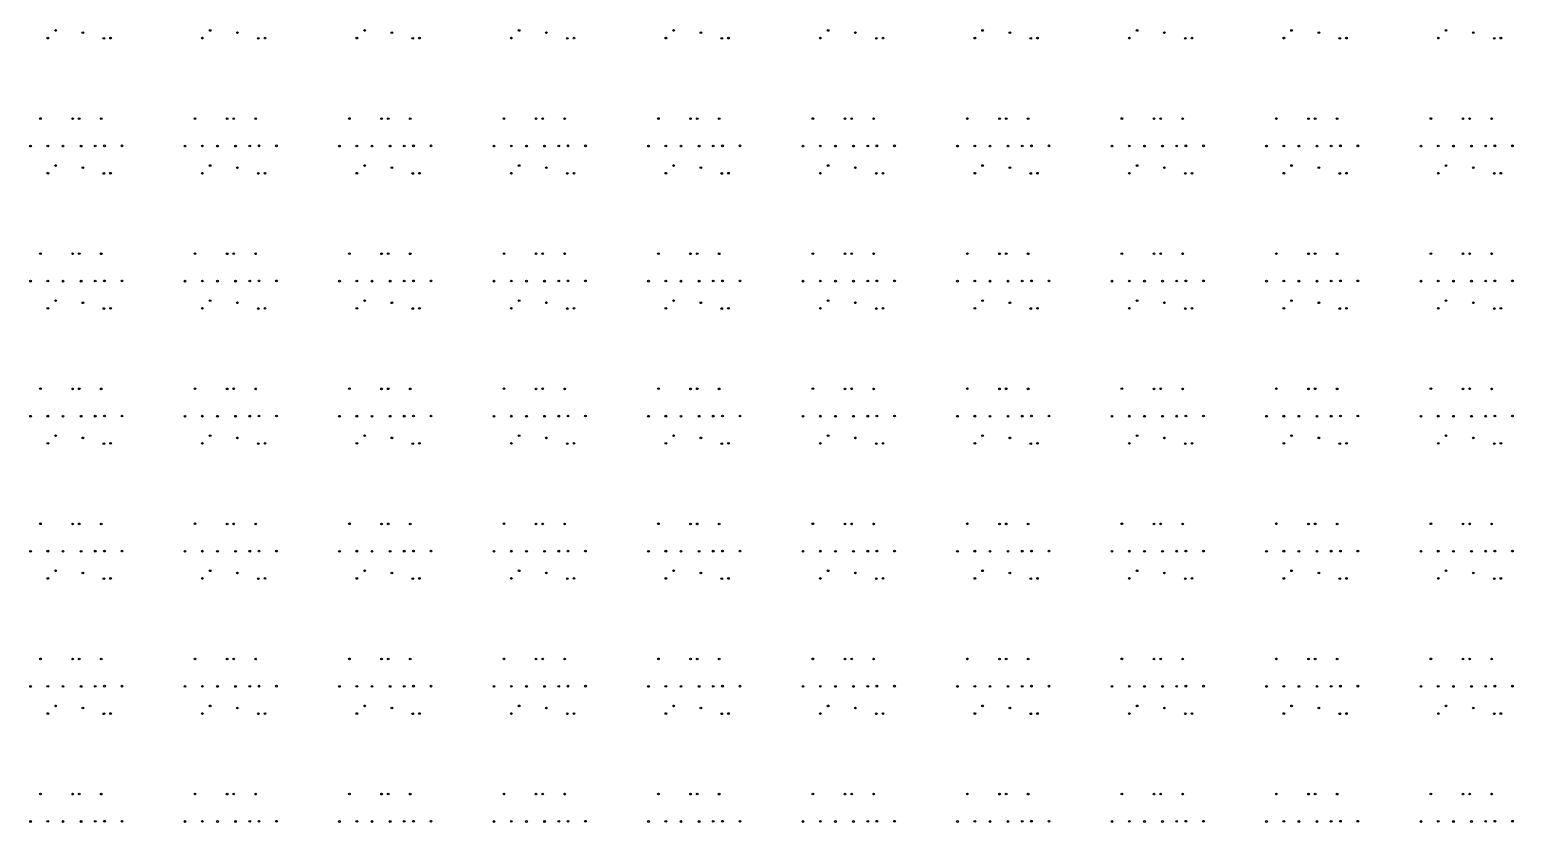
# Model space of a CAD drawing. Extents: x 50 to 173, y 50 to 173.
# Drawn here: x 112.4 to 168.6, y 80.4 to 110.5 of the extents above; entities that cross this region are included whole.
import ezdxf

# ---------------------------------------------------------------- set-up
doc = ezdxf.new("R2010")
doc.units = 0

msp = doc.modelspace()

# ---------------------------------------------------------------- linework, layer by layer
at = {"layer": 'PET'}
for centre in [(113.344, 110.457), (114.377, 110.375), (119.198, 110.457), (120.231, 110.375), (125.051, 110.457), (126.085, 110.375), (130.905, 110.457), (131.938, 110.375), (136.759, 110.457), (137.792, 110.375), (142.612, 110.457), (143.646, 110.375), (148.466, 110.457), (149.499, 110.375), (154.32, 110.457), (155.353, 110.375), (160.173, 110.457), (161.207, 110.375), (166.027, 110.457), (167.06, 110.375), (113.051, 110.168), (115.171, 110.158), (115.424, 110.167), (118.905, 110.168), (121.024, 110.158), (121.277, 110.167), (124.759, 110.168), (126.878, 110.158), (127.131, 110.167), (130.612, 110.168), (132.732, 110.158), (132.985, 110.167), (136.466, 110.168), (138.585, 110.158), (138.838, 110.167), (142.32, 110.168), (144.439, 110.158), (144.692, 110.167), (148.173, 110.168), (150.293, 110.158), (150.546, 110.167), (154.027, 110.168), (156.146, 110.158), (156.399, 110.167), (159.881, 110.168), (162, 110.158), (162.253, 110.167), (165.734, 110.168), (167.854, 110.158), (168.106, 110.167), (112.769, 107.118), (113.987, 107.111), (114.238, 107.115), (115.07, 107.111), (118.623, 107.118), (119.84, 107.111), (120.092, 107.115), (120.924, 107.111), (124.476, 107.118), (125.694, 107.111), (125.946, 107.115), (126.778, 107.111), (130.33, 107.118), (131.548, 107.111), (131.799, 107.115), (132.631, 107.111), (136.184, 107.118), (137.401, 107.111), (137.653, 107.115), (138.485, 107.111), (142.037, 107.118), (143.255, 107.111), (143.507, 107.115), (144.339, 107.111), (147.891, 107.118), (149.109, 107.111), (149.36, 107.115), (150.192, 107.111), (153.745, 107.118), (154.962, 107.111), (155.214, 107.115), (156.046, 107.111), (159.598, 107.118), (160.816, 107.111), (161.068, 107.115), (161.899, 107.111), (165.452, 107.118), (166.669, 107.111), (166.921, 107.115), (167.753, 107.111), (112.394, 106.074), (113.049, 106.078), (113.624, 106.074), (114.309, 106.074), (114.846, 106.078), (115.195, 106.082), (115.86, 106.082), (118.247, 106.074), (118.903, 106.078), (119.478, 106.074), (120.162, 106.074), (120.699, 106.078), (121.049, 106.082), (121.714, 106.082), (124.101, 106.074), (124.757, 106.078), (125.331, 106.074), (126.016, 106.074), (126.553, 106.078), (126.902, 106.082), (127.567, 106.082), (129.955, 106.074), (130.61, 106.078), (131.185, 106.074), (131.87, 106.074), (132.407, 106.078), (132.756, 106.082), (133.421, 106.082), (135.808, 106.074), (136.464, 106.078), (137.039, 106.074), (137.723, 106.074), (138.26, 106.078), (138.61, 106.082), (139.275, 106.082), (141.662, 106.074), (142.318, 106.078), (142.892, 106.074), (143.577, 106.074), (144.114, 106.078), (144.463, 106.082), (145.128, 106.082), (147.516, 106.074), (148.171, 106.078), (148.746, 106.074), (149.431, 106.074), (149.968, 106.078), (150.317, 106.082), (150.982, 106.082), (153.369, 106.074), (154.025, 106.078), (154.6, 106.074), (155.284, 106.074), (155.821, 106.078), (156.171, 106.082), (156.836, 106.082), (159.223, 106.074), (159.879, 106.078), (160.453, 106.074), (161.138, 106.074), (161.675, 106.078), (162.024, 106.082), (162.689, 106.082), (165.077, 106.074), (165.732, 106.078), (166.307, 106.074), (166.992, 106.074), (167.529, 106.078), (167.878, 106.082), (168.543, 106.082), (113.344, 105.335), (114.377, 105.253), (119.198, 105.335), (120.231, 105.253), (125.051, 105.335), (126.085, 105.253), (130.905, 105.335), (131.938, 105.253), (136.759, 105.335), (137.792, 105.253), (142.612, 105.335), (143.646, 105.253), (148.466, 105.335), (149.499, 105.253), (154.32, 105.335), (155.353, 105.253), (160.173, 105.335), (161.207, 105.253), (166.027, 105.335), (167.06, 105.253), (113.051, 105.046), (115.171, 105.036), (115.424, 105.045), (118.905, 105.046), (121.024, 105.036), (121.277, 105.045), (124.759, 105.046), (126.878, 105.036), (127.131, 105.045), (130.612, 105.046), (132.732, 105.036), (132.985, 105.045), (136.466, 105.046), (138.585, 105.036), (138.838, 105.045), (142.32, 105.046), (144.439, 105.036), (144.692, 105.045), (148.173, 105.046), (150.293, 105.036), (150.546, 105.045), (154.027, 105.046), (156.146, 105.036), (156.399, 105.045), (159.881, 105.046), (162, 105.036), (162.253, 105.045), (165.734, 105.046), (167.854, 105.036), (168.106, 105.045), (112.769, 101.996), (113.987, 101.989), (114.238, 101.993), (115.07, 101.989), (118.623, 101.996), (119.84, 101.989), (120.092, 101.993), (120.924, 101.989), (124.476, 101.996), (125.694, 101.989), (125.946, 101.993), (126.778, 101.989), (130.33, 101.996), (131.548, 101.989), (131.799, 101.993), (132.631, 101.989), (136.184, 101.996), (137.401, 101.989), (137.653, 101.993), (138.485, 101.989), (142.037, 101.996), (143.255, 101.989), (143.507, 101.993), (144.339, 101.989), (147.891, 101.996), (149.109, 101.989), (149.36, 101.993), (150.192, 101.989), (153.745, 101.996), (154.962, 101.989), (155.214, 101.993), (156.046, 101.989), (159.598, 101.996), (160.816, 101.989), (161.068, 101.993), (161.899, 101.989), (165.452, 101.996), (166.669, 101.989), (166.921, 101.993), (167.753, 101.989), (112.394, 100.952), (113.049, 100.956), (113.624, 100.952), (114.309, 100.952), (114.846, 100.956), (115.195, 100.96), (115.86, 100.96), (118.247, 100.952), (118.903, 100.956), (119.478, 100.952), (120.162, 100.952), (120.699, 100.956), (121.049, 100.96), (121.714, 100.96), (124.101, 100.952), (124.757, 100.956), (125.331, 100.952), (126.016, 100.952), (126.553, 100.956), (126.902, 100.96), (127.567, 100.96), (129.955, 100.952), (130.61, 100.956), (131.185, 100.952), (131.87, 100.952), (132.407, 100.956), (132.756, 100.96), (133.421, 100.96), (135.808, 100.952), (136.464, 100.956), (137.039, 100.952), (137.723, 100.952), (138.26, 100.956), (138.61, 100.96), (139.275, 100.96), (141.662, 100.952), (142.318, 100.956), (142.892, 100.952), (143.577, 100.952), (144.114, 100.956), (144.463, 100.96), (145.128, 100.96), (147.516, 100.952), (148.171, 100.956), (148.746, 100.952), (149.431, 100.952), (149.968, 100.956), (150.317, 100.96), (150.982, 100.96), (153.369, 100.952), (154.025, 100.956), (154.6, 100.952), (155.284, 100.952), (155.821, 100.956), (156.171, 100.96), (156.836, 100.96), (159.223, 100.952), (159.879, 100.956), (160.453, 100.952), (161.138, 100.952), (161.675, 100.956), (162.024, 100.96), (162.689, 100.96), (165.077, 100.952), (165.732, 100.956), (166.307, 100.952), (166.992, 100.952), (167.529, 100.956), (167.878, 100.96), (168.543, 100.96), (113.344, 100.213), (114.377, 100.131), (119.198, 100.213), (120.231, 100.131), (125.051, 100.213), (126.085, 100.131), (130.905, 100.213), (131.938, 100.131), (136.759, 100.213), (137.792, 100.131), (142.612, 100.213), (143.646, 100.131), (148.466, 100.213), (149.499, 100.131), (154.32, 100.213), (155.353, 100.131), (160.173, 100.213), (161.207, 100.131), (166.027, 100.213), (167.06, 100.131), (113.051, 99.924), (115.171, 99.914), (115.424, 99.923), (118.905, 99.924), (121.024, 99.914), (121.277, 99.923), (124.759, 99.924), (126.878, 99.914), (127.131, 99.923), (130.612, 99.924), (132.732, 99.914), (132.985, 99.923), (136.466, 99.924), (138.585, 99.914), (138.838, 99.923), (142.32, 99.924), (144.439, 99.914), (144.692, 99.923), (148.173, 99.924), (150.293, 99.914), (150.546, 99.923), (154.027, 99.924), (156.146, 99.914), (156.399, 99.923), (159.881, 99.924), (162, 99.914), (162.253, 99.923), (165.734, 99.924), (167.854, 99.914), (168.106, 99.923), (112.769, 96.874), (113.987, 96.867), (114.238, 96.871), (115.07, 96.867), (118.623, 96.874), (119.84, 96.867), (120.092, 96.871), (120.924, 96.867), (124.476, 96.874), (125.694, 96.867), (125.946, 96.871), (126.778, 96.867), (130.33, 96.874), (131.548, 96.867), (131.799, 96.871), (132.631, 96.867), (136.184, 96.874), (137.401, 96.867), (137.653, 96.871), (138.485, 96.867), (142.037, 96.874), (143.255, 96.867), (143.507, 96.871), (144.339, 96.867), (147.891, 96.874), (149.109, 96.867), (149.36, 96.871), (150.192, 96.867), (153.745, 96.874), (154.962, 96.867), (155.214, 96.871), (156.046, 96.867), (159.598, 96.874), (160.816, 96.867), (161.068, 96.871), (161.899, 96.867), (165.452, 96.874), (166.669, 96.867), (166.921, 96.871), (167.753, 96.867), (112.394, 95.83), (113.049, 95.834), (113.624, 95.83), (114.309, 95.83), (114.846, 95.834), (115.195, 95.838), (115.86, 95.838), (118.247, 95.83), (118.903, 95.834), (119.478, 95.83), (120.162, 95.83), (120.699, 95.834), (121.049, 95.838), (121.714, 95.838), (124.101, 95.83), (124.757, 95.834), (125.331, 95.83), (126.016, 95.83), (126.553, 95.834), (126.902, 95.838), (127.567, 95.838), (129.955, 95.83), (130.61, 95.834), (131.185, 95.83), (131.87, 95.83), (132.407, 95.834), (132.756, 95.838), (133.421, 95.838), (135.808, 95.83), (136.464, 95.834), (137.039, 95.83), (137.723, 95.83), (138.26, 95.834), (138.61, 95.838), (139.275, 95.838), (141.662, 95.83), (142.318, 95.834), (142.892, 95.83), (143.577, 95.83), (144.114, 95.834), (144.463, 95.838), (145.128, 95.838), (147.516, 95.83), (148.171, 95.834), (148.746, 95.83), (149.431, 95.83), (149.968, 95.834), (150.317, 95.838), (150.982, 95.838), (153.369, 95.83), (154.025, 95.834), (154.6, 95.83), (155.284, 95.83), (155.821, 95.834), (156.171, 95.838), (156.836, 95.838), (159.223, 95.83), (159.879, 95.834), (160.453, 95.83), (161.138, 95.83), (161.675, 95.834), (162.024, 95.838), (162.689, 95.838), (165.077, 95.83), (165.732, 95.834), (166.307, 95.83), (166.992, 95.83), (167.529, 95.834), (167.878, 95.838), (168.543, 95.838), (113.344, 95.091), (114.377, 95.009), (119.198, 95.091), (120.231, 95.009), (125.051, 95.091), (126.085, 95.009), (130.905, 95.091), (131.938, 95.009), (136.759, 95.091), (137.792, 95.009), (142.612, 95.091), (143.646, 95.009), (148.466, 95.091), (149.499, 95.009), (154.32, 95.091), (155.353, 95.009), (160.173, 95.091), (161.207, 95.009), (166.027, 95.091), (167.06, 95.009), (113.051, 94.802), (115.171, 94.792), (115.424, 94.801), (118.905, 94.802), (121.024, 94.792), (121.277, 94.801), (124.759, 94.802), (126.878, 94.792), (127.131, 94.801), (130.612, 94.802), (132.732, 94.792), (132.985, 94.801), (136.466, 94.802), (138.585, 94.792), (138.838, 94.801), (142.32, 94.802), (144.439, 94.792), (144.692, 94.801), (148.173, 94.802), (150.293, 94.792), (150.546, 94.801), (154.027, 94.802), (156.146, 94.792), (156.399, 94.801), (159.881, 94.802), (162, 94.792), (162.253, 94.801), (165.734, 94.802), (167.854, 94.792), (168.106, 94.801), (112.769, 91.752), (113.987, 91.745), (114.238, 91.749), (115.07, 91.745), (118.623, 91.752), (119.84, 91.745), (120.092, 91.749), (120.924, 91.745), (124.476, 91.752), (125.694, 91.745), (125.946, 91.749), (126.778, 91.745), (130.33, 91.752), (131.548, 91.745), (131.799, 91.749), (132.631, 91.745), (136.184, 91.752), (137.401, 91.745), (137.653, 91.749), (138.485, 91.745), (142.037, 91.752), (143.255, 91.745), (143.507, 91.749), (144.339, 91.745), (147.891, 91.752), (149.109, 91.745), (149.36, 91.749), (150.192, 91.745), (153.745, 91.752), (154.962, 91.745), (155.214, 91.749), (156.046, 91.745), (159.598, 91.752), (160.816, 91.745), (161.068, 91.749), (161.899, 91.745), (165.452, 91.752), (166.669, 91.745), (166.921, 91.749), (167.753, 91.745), (112.394, 90.708), (113.049, 90.712), (113.624, 90.708), (114.309, 90.708), (114.846, 90.712), (115.195, 90.716), (115.86, 90.716), (118.247, 90.708), (118.903, 90.712), (119.478, 90.708), (120.162, 90.708), (120.699, 90.712), (121.049, 90.716), (121.714, 90.716), (124.101, 90.708), (124.757, 90.712), (125.331, 90.708), (126.016, 90.708), (126.553, 90.712), (126.902, 90.716), (127.567, 90.716), (129.955, 90.708), (130.61, 90.712), (131.185, 90.708), (131.87, 90.708), (132.407, 90.712), (132.756, 90.716), (133.421, 90.716), (135.808, 90.708), (136.464, 90.712), (137.039, 90.708), (137.723, 90.708), (138.26, 90.712), (138.61, 90.716), (139.275, 90.716), (141.662, 90.708), (142.318, 90.712), (142.892, 90.708), (143.577, 90.708), (144.114, 90.712), (144.463, 90.716), (145.128, 90.716), (147.516, 90.708), (148.171, 90.712), (148.746, 90.708), (149.431, 90.708), (149.968, 90.712), (150.317, 90.716), (150.982, 90.716), (153.369, 90.708), (154.025, 90.712), (154.6, 90.708), (155.284, 90.708), (155.821, 90.712), (156.171, 90.716), (156.836, 90.716), (159.223, 90.708), (159.879, 90.712), (160.453, 90.708), (161.138, 90.708), (161.675, 90.712), (162.024, 90.716), (162.689, 90.716), (165.077, 90.708), (165.732, 90.712), (166.307, 90.708), (166.992, 90.708), (167.529, 90.712), (167.878, 90.716), (168.543, 90.716), (113.344, 89.969), (119.198, 89.969), (125.051, 89.969), (130.905, 89.969), (136.759, 89.969), (142.612, 89.969), (148.466, 89.969), (154.32, 89.969), (160.173, 89.969), (166.027, 89.969), (113.051, 89.68), (114.377, 89.887), (115.171, 89.67), (115.424, 89.679), (118.905, 89.68), (120.231, 89.887), (121.024, 89.67), (121.277, 89.679), (124.759, 89.68), (126.085, 89.887), (126.878, 89.67), (127.131, 89.679), (130.612, 89.68), (131.938, 89.887), (132.732, 89.67), (132.985, 89.679), (136.466, 89.68), (137.792, 89.887), (138.585, 89.67), (138.838, 89.679), (142.32, 89.68), (143.646, 89.887), (144.439, 89.67), (144.692, 89.679), (148.173, 89.68), (149.499, 89.887), (150.293, 89.67), (150.546, 89.679), (154.027, 89.68), (155.353, 89.887), (156.146, 89.67), (156.399, 89.679), (159.881, 89.68), (161.207, 89.887), (162, 89.67), (162.253, 89.679), (165.734, 89.68), (167.06, 89.887), (167.854, 89.67), (168.106, 89.679), (112.769, 86.63), (113.987, 86.623), (114.238, 86.627), (115.07, 86.623), (118.623, 86.63), (119.84, 86.623), (120.092, 86.627), (120.924, 86.623), (124.476, 86.63), (125.694, 86.623), (125.946, 86.627), (126.778, 86.623), (130.33, 86.63), (131.548, 86.623), (131.799, 86.627), (132.631, 86.623), (136.184, 86.63), (137.401, 86.623), (137.653, 86.627), (138.485, 86.623), (142.037, 86.63), (143.255, 86.623), (143.507, 86.627), (144.339, 86.623), (147.891, 86.63), (149.109, 86.623), (149.36, 86.627), (150.192, 86.623), (153.745, 86.63), (154.962, 86.623), (155.214, 86.627), (156.046, 86.623), (159.598, 86.63), (160.816, 86.623), (161.068, 86.627), (161.899, 86.623), (165.452, 86.63), (166.669, 86.623), (166.921, 86.627), (167.753, 86.623), (112.394, 85.586), (113.049, 85.59), (113.624, 85.586), (114.309, 85.586), (114.846, 85.59), (115.195, 85.594), (115.86, 85.594), (118.247, 85.586), (118.903, 85.59), (119.478, 85.586), (120.162, 85.586), (120.699, 85.59), (121.049, 85.594), (121.714, 85.594), (124.101, 85.586), (124.757, 85.59), (125.331, 85.586), (126.016, 85.586), (126.553, 85.59), (126.902, 85.594), (127.567, 85.594), (129.955, 85.586), (130.61, 85.59), (131.185, 85.586), (131.87, 85.586), (132.407, 85.59), (132.756, 85.594), (133.421, 85.594), (135.808, 85.586), (136.464, 85.59), (137.039, 85.586), (137.723, 85.586), (138.26, 85.59), (138.61, 85.594), (139.275, 85.594), (141.662, 85.586), (142.318, 85.59), (142.892, 85.586), (143.577, 85.586), (144.114, 85.59), (144.463, 85.594), (145.128, 85.594), (147.516, 85.586), (148.171, 85.59), (148.746, 85.586), (149.431, 85.586), (149.968, 85.59), (150.317, 85.594), (150.982, 85.594), (153.369, 85.586), (154.025, 85.59), (154.6, 85.586), (155.284, 85.586), (155.821, 85.59), (156.171, 85.594), (156.836, 85.594), (159.223, 85.586), (159.879, 85.59), (160.453, 85.586), (161.138, 85.586), (161.675, 85.59), (162.024, 85.594), (162.689, 85.594), (165.077, 85.586), (165.732, 85.59), (166.307, 85.586), (166.992, 85.586), (167.529, 85.59), (167.878, 85.594), (168.543, 85.594), (113.051, 84.558), (113.344, 84.847), (114.377, 84.765), (115.171, 84.548), (115.424, 84.557), (118.905, 84.558), (119.198, 84.847), (120.231, 84.765), (121.024, 84.548), (121.277, 84.557), (124.759, 84.558), (125.051, 84.847), (126.085, 84.765), (126.878, 84.548), (127.131, 84.557), (130.612, 84.558), (130.905, 84.847), (131.938, 84.765), (132.732, 84.548), (132.985, 84.557), (136.466, 84.558), (136.759, 84.847), (137.792, 84.765), (138.585, 84.548), (138.838, 84.557), (142.32, 84.558), (142.612, 84.847), (143.646, 84.765), (144.439, 84.548), (144.692, 84.557), (148.173, 84.558), (148.466, 84.847), (149.499, 84.765), (150.293, 84.548), (150.546, 84.557), (154.027, 84.558), (154.32, 84.847), (155.353, 84.765), (156.146, 84.548), (156.399, 84.557), (159.881, 84.558), (160.173, 84.847), (161.207, 84.765), (162, 84.548), (162.253, 84.557), (165.734, 84.558), (166.027, 84.847), (167.06, 84.765), (167.854, 84.548), (168.106, 84.557), (112.769, 81.508), (118.623, 81.508), (124.476, 81.508), (130.33, 81.508), (136.184, 81.508), (142.037, 81.508), (147.891, 81.508), (153.745, 81.508), (159.598, 81.508), (165.452, 81.508), (113.987, 81.501), (114.238, 81.505), (115.07, 81.501), (119.84, 81.501), (120.092, 81.505), (120.924, 81.501), (125.694, 81.501), (125.946, 81.505), (126.778, 81.501), (131.548, 81.501), (131.799, 81.505), (132.631, 81.501), (137.401, 81.501), (137.653, 81.505), (138.485, 81.501), (143.255, 81.501), (143.507, 81.505), (144.339, 81.501), (149.109, 81.501), (149.36, 81.505), (150.192, 81.501), (154.962, 81.501), (155.214, 81.505), (156.046, 81.501), (160.816, 81.501), (161.068, 81.505), (161.899, 81.501), (166.669, 81.501), (166.921, 81.505), (167.753, 81.501), (112.394, 80.464), (113.049, 80.468), (113.624, 80.464), (114.309, 80.464), (114.846, 80.468), (115.195, 80.472), (115.86, 80.472), (118.247, 80.464), (118.903, 80.468), (119.478, 80.464), (120.162, 80.464), (120.699, 80.468), (121.049, 80.472), (121.714, 80.472), (124.101, 80.464), (124.757, 80.468), (125.331, 80.464), (126.016, 80.464), (126.553, 80.468), (126.902, 80.472), (127.567, 80.472), (129.955, 80.464), (130.61, 80.468), (131.185, 80.464), (131.87, 80.464), (132.407, 80.468), (132.756, 80.472), (133.421, 80.472), (135.808, 80.464), (136.464, 80.468), (137.039, 80.464), (137.723, 80.464), (138.26, 80.468), (138.61, 80.472), (139.275, 80.472), (141.662, 80.464), (142.318, 80.468), (142.892, 80.464), (143.577, 80.464), (144.114, 80.468), (144.463, 80.472), (145.128, 80.472), (147.516, 80.464), (148.171, 80.468), (148.746, 80.464), (149.431, 80.464), (149.968, 80.468), (150.317, 80.472), (150.982, 80.472), (153.369, 80.464), (154.025, 80.468), (154.6, 80.464), (155.284, 80.464), (155.821, 80.468), (156.171, 80.472), (156.836, 80.472), (159.223, 80.464), (159.879, 80.468), (160.453, 80.464), (161.138, 80.464), (161.675, 80.468), (162.024, 80.472), (162.689, 80.472), (165.077, 80.464), (165.732, 80.468), (166.307, 80.464), (166.992, 80.464), (167.529, 80.468), (167.878, 80.472), (168.543, 80.472)]:
    msp.add_circle(centre, 0.005, dxfattribs=at)
at = {"layer": 'V6'}
for centre, radius in [((113.051, 110.168), 0.0317), ((113.344, 110.457), 0.0317), ((114.377, 110.375), 0.0317), ((115.171, 110.158), 0.0317), ((115.424, 110.167), 0.0317), ((118.905, 110.168), 0.0317), ((119.198, 110.457), 0.0317), ((120.231, 110.375), 0.0317), ((121.024, 110.158), 0.0317), ((121.277, 110.167), 0.0317), ((124.759, 110.168), 0.0317), ((125.051, 110.457), 0.0317), ((126.085, 110.375), 0.0317), ((126.878, 110.158), 0.0317), ((127.131, 110.167), 0.0317), ((130.612, 110.168), 0.0317), ((130.905, 110.457), 0.0317), ((131.938, 110.375), 0.0317), ((132.732, 110.158), 0.0317), ((132.985, 110.167), 0.0317), ((136.466, 110.168), 0.0317), ((136.759, 110.457), 0.0317), ((137.792, 110.375), 0.0317), ((138.585, 110.158), 0.0317), ((138.838, 110.167), 0.0317), ((142.32, 110.168), 0.0317), ((142.612, 110.457), 0.0317), ((143.646, 110.375), 0.0317), ((144.439, 110.158), 0.0317), ((144.692, 110.167), 0.0317), ((148.173, 110.168), 0.0317), ((148.466, 110.457), 0.0317), ((149.499, 110.375), 0.0317), ((150.293, 110.158), 0.0317), ((150.546, 110.167), 0.0317), ((154.027, 110.168), 0.0317), ((154.32, 110.457), 0.0317), ((155.353, 110.375), 0.0317), ((156.146, 110.158), 0.0317), ((156.399, 110.167), 0.0317), ((159.881, 110.168), 0.0317), ((160.173, 110.457), 0.0317), ((161.207, 110.375), 0.0317), ((162, 110.158), 0.0317), ((162.253, 110.167), 0.0317), ((165.734, 110.168), 0.0317), ((166.027, 110.457), 0.0317), ((167.06, 110.375), 0.0317), ((167.854, 110.158), 0.0317), ((168.106, 110.167), 0.0317), ((112.769, 107.118), 0.0317), ((113.987, 107.111), 0.0317), ((114.238, 107.115), 0.0317), ((115.07, 107.111), 0.0317), ((118.623, 107.118), 0.0317), ((119.84, 107.111), 0.0317), ((120.092, 107.115), 0.0317), ((120.924, 107.111), 0.0317), ((124.476, 107.118), 0.0317), ((125.694, 107.111), 0.0317), ((125.946, 107.115), 0.0317), ((126.778, 107.111), 0.0317), ((130.33, 107.118), 0.0317), ((131.548, 107.111), 0.0317), ((131.799, 107.115), 0.0317), ((132.631, 107.111), 0.0317), ((136.184, 107.118), 0.0317), ((137.401, 107.111), 0.0317), ((137.653, 107.115), 0.0317), ((138.485, 107.111), 0.0317), ((142.037, 107.118), 0.0317), ((143.255, 107.111), 0.0317), ((143.507, 107.115), 0.0317), ((144.339, 107.111), 0.0317), ((147.891, 107.118), 0.0317), ((149.109, 107.111), 0.0317), ((149.36, 107.115), 0.0317), ((150.192, 107.111), 0.0317), ((153.745, 107.118), 0.0317), ((154.962, 107.111), 0.0317), ((155.214, 107.115), 0.0317), ((156.046, 107.111), 0.0317), ((159.598, 107.118), 0.0317), ((160.816, 107.111), 0.0317), ((161.068, 107.115), 0.0317), ((161.899, 107.111), 0.0317), ((165.452, 107.118), 0.0317), ((166.669, 107.111), 0.0317), ((166.921, 107.115), 0.0317), ((167.753, 107.111), 0.0317), ((112.394, 106.074), 0.0333), ((113.049, 106.078), 0.0333), ((113.624, 106.074), 0.0333), ((114.309, 106.074), 0.0333), ((114.846, 106.078), 0.0333), ((115.195, 106.082), 0.0333), ((115.86, 106.082), 0.0333), ((118.247, 106.074), 0.0333), ((118.903, 106.078), 0.0333), ((119.478, 106.074), 0.0333), ((120.162, 106.074), 0.0333), ((120.699, 106.078), 0.0333), ((121.049, 106.082), 0.0333), ((121.714, 106.082), 0.0333), ((124.101, 106.074), 0.0333), ((124.757, 106.078), 0.0333), ((125.331, 106.074), 0.0333), ((126.016, 106.074), 0.0333), ((126.553, 106.078), 0.0333), ((126.902, 106.082), 0.0333), ((127.567, 106.082), 0.0333), ((129.955, 106.074), 0.0333), ((130.61, 106.078), 0.0333), ((131.185, 106.074), 0.0333), ((131.87, 106.074), 0.0333), ((132.407, 106.078), 0.0333), ((132.756, 106.082), 0.0333), ((133.421, 106.082), 0.0333), ((135.808, 106.074), 0.0333), ((136.464, 106.078), 0.0333), ((137.039, 106.074), 0.0333), ((137.723, 106.074), 0.0333), ((138.26, 106.078), 0.0333), ((138.61, 106.082), 0.0333), ((139.275, 106.082), 0.0333), ((141.662, 106.074), 0.0333), ((142.318, 106.078), 0.0333), ((142.892, 106.074), 0.0333), ((143.577, 106.074), 0.0333), ((144.114, 106.078), 0.0333), ((144.463, 106.082), 0.0333), ((145.128, 106.082), 0.0333), ((147.516, 106.074), 0.0333), ((148.171, 106.078), 0.0333), ((148.746, 106.074), 0.0333), ((149.431, 106.074), 0.0333), ((149.968, 106.078), 0.0333), ((150.317, 106.082), 0.0333), ((150.982, 106.082), 0.0333), ((153.369, 106.074), 0.0333), ((154.025, 106.078), 0.0333), ((154.6, 106.074), 0.0333), ((155.284, 106.074), 0.0333), ((155.821, 106.078), 0.0333), ((156.171, 106.082), 0.0333), ((156.836, 106.082), 0.0333), ((159.223, 106.074), 0.0333), ((159.879, 106.078), 0.0333), ((160.453, 106.074), 0.0333), ((161.138, 106.074), 0.0333), ((161.675, 106.078), 0.0333), ((162.024, 106.082), 0.0333), ((162.689, 106.082), 0.0333), ((165.077, 106.074), 0.0333), ((165.732, 106.078), 0.0333), ((166.307, 106.074), 0.0333), ((166.992, 106.074), 0.0333), ((167.529, 106.078), 0.0333), ((167.878, 106.082), 0.0333), ((168.543, 106.082), 0.0333), ((113.344, 105.335), 0.0317), ((114.377, 105.253), 0.0317), ((119.198, 105.335), 0.0317), ((120.231, 105.253), 0.0317), ((125.051, 105.335), 0.0317), ((126.085, 105.253), 0.0317), ((130.905, 105.335), 0.0317), ((131.938, 105.253), 0.0317), ((136.759, 105.335), 0.0317), ((137.792, 105.253), 0.0317), ((142.612, 105.335), 0.0317), ((143.646, 105.253), 0.0317), ((148.466, 105.335), 0.0317), ((149.499, 105.253), 0.0317), ((154.32, 105.335), 0.0317), ((155.353, 105.253), 0.0317), ((160.173, 105.335), 0.0317), ((161.207, 105.253), 0.0317), ((166.027, 105.335), 0.0317), ((167.06, 105.253), 0.0317), ((113.051, 105.046), 0.0317), ((115.171, 105.036), 0.0317), ((115.424, 105.045), 0.0317), ((118.905, 105.046), 0.0317), ((121.024, 105.036), 0.0317), ((121.277, 105.045), 0.0317), ((124.759, 105.046), 0.0317), ((126.878, 105.036), 0.0317), ((127.131, 105.045), 0.0317), ((130.612, 105.046), 0.0317), ((132.732, 105.036), 0.0317), ((132.985, 105.045), 0.0317), ((136.466, 105.046), 0.0317), ((138.585, 105.036), 0.0317), ((138.838, 105.045), 0.0317), ((142.32, 105.046), 0.0317), ((144.439, 105.036), 0.0317), ((144.692, 105.045), 0.0317), ((148.173, 105.046), 0.0317), ((150.293, 105.036), 0.0317), ((150.546, 105.045), 0.0317), ((154.027, 105.046), 0.0317), ((156.146, 105.036), 0.0317), ((156.399, 105.045), 0.0317), ((159.881, 105.046), 0.0317), ((162, 105.036), 0.0317), ((162.253, 105.045), 0.0317), ((165.734, 105.046), 0.0317), ((167.854, 105.036), 0.0317), ((168.106, 105.045), 0.0317), ((112.769, 101.996), 0.0317), ((113.987, 101.989), 0.0317), ((114.238, 101.993), 0.0317), ((115.07, 101.989), 0.0317), ((118.623, 101.996), 0.0317), ((119.84, 101.989), 0.0317), ((120.092, 101.993), 0.0317), ((120.924, 101.989), 0.0317), ((124.476, 101.996), 0.0317), ((125.694, 101.989), 0.0317), ((125.946, 101.993), 0.0317), ((126.778, 101.989), 0.0317), ((130.33, 101.996), 0.0317), ((131.548, 101.989), 0.0317), ((131.799, 101.993), 0.0317), ((132.631, 101.989), 0.0317), ((136.184, 101.996), 0.0317), ((137.401, 101.989), 0.0317), ((137.653, 101.993), 0.0317), ((138.485, 101.989), 0.0317), ((142.037, 101.996), 0.0317), ((143.255, 101.989), 0.0317), ((143.507, 101.993), 0.0317), ((144.339, 101.989), 0.0317), ((147.891, 101.996), 0.0317), ((149.109, 101.989), 0.0317), ((149.36, 101.993), 0.0317), ((150.192, 101.989), 0.0317), ((153.745, 101.996), 0.0317), ((154.962, 101.989), 0.0317), ((155.214, 101.993), 0.0317), ((156.046, 101.989), 0.0317), ((159.598, 101.996), 0.0317), ((160.816, 101.989), 0.0317), ((161.068, 101.993), 0.0317), ((161.899, 101.989), 0.0317), ((165.452, 101.996), 0.0317), ((166.669, 101.989), 0.0317), ((166.921, 101.993), 0.0317), ((167.753, 101.989), 0.0317), ((112.394, 100.952), 0.0333), ((113.049, 100.956), 0.0333), ((113.624, 100.952), 0.0333), ((114.309, 100.952), 0.0333), ((114.846, 100.956), 0.0333), ((115.195, 100.96), 0.0333), ((115.86, 100.96), 0.0333), ((118.247, 100.952), 0.0333), ((118.903, 100.956), 0.0333), ((119.478, 100.952), 0.0333), ((120.162, 100.952), 0.0333), ((120.699, 100.956), 0.0333), ((121.049, 100.96), 0.0333), ((121.714, 100.96), 0.0333), ((124.101, 100.952), 0.0333), ((124.757, 100.956), 0.0333), ((125.331, 100.952), 0.0333), ((126.016, 100.952), 0.0333), ((126.553, 100.956), 0.0333), ((126.902, 100.96), 0.0333), ((127.567, 100.96), 0.0333), ((129.955, 100.952), 0.0333), ((130.61, 100.956), 0.0333), ((131.185, 100.952), 0.0333), ((131.87, 100.952), 0.0333), ((132.407, 100.956), 0.0333), ((132.756, 100.96), 0.0333), ((133.421, 100.96), 0.0333), ((135.808, 100.952), 0.0333), ((136.464, 100.956), 0.0333), ((137.039, 100.952), 0.0333), ((137.723, 100.952), 0.0333), ((138.26, 100.956), 0.0333), ((138.61, 100.96), 0.0333), ((139.275, 100.96), 0.0333), ((141.662, 100.952), 0.0333), ((142.318, 100.956), 0.0333), ((142.892, 100.952), 0.0333), ((143.577, 100.952), 0.0333), ((144.114, 100.956), 0.0333), ((144.463, 100.96), 0.0333), ((145.128, 100.96), 0.0333), ((147.516, 100.952), 0.0333), ((148.171, 100.956), 0.0333), ((148.746, 100.952), 0.0333), ((149.431, 100.952), 0.0333), ((149.968, 100.956), 0.0333), ((150.317, 100.96), 0.0333), ((150.982, 100.96), 0.0333), ((153.369, 100.952), 0.0333), ((154.025, 100.956), 0.0333), ((154.6, 100.952), 0.0333), ((155.284, 100.952), 0.0333), ((155.821, 100.956), 0.0333), ((156.171, 100.96), 0.0333), ((156.836, 100.96), 0.0333), ((159.223, 100.952), 0.0333), ((159.879, 100.956), 0.0333), ((160.453, 100.952), 0.0333), ((161.138, 100.952), 0.0333), ((161.675, 100.956), 0.0333), ((162.024, 100.96), 0.0333), ((162.689, 100.96), 0.0333), ((165.077, 100.952), 0.0333), ((165.732, 100.956), 0.0333), ((166.307, 100.952), 0.0333), ((166.992, 100.952), 0.0333), ((167.529, 100.956), 0.0333), ((167.878, 100.96), 0.0333), ((168.543, 100.96), 0.0333), ((113.344, 100.213), 0.0317), ((114.377, 100.131), 0.0317), ((119.198, 100.213), 0.0317), ((120.231, 100.131), 0.0317), ((125.051, 100.213), 0.0317), ((126.085, 100.131), 0.0317), ((130.905, 100.213), 0.0317), ((131.938, 100.131), 0.0317), ((136.759, 100.213), 0.0317), ((137.792, 100.131), 0.0317), ((142.612, 100.213), 0.0317), ((143.646, 100.131), 0.0317), ((148.466, 100.213), 0.0317), ((149.499, 100.131), 0.0317), ((154.32, 100.213), 0.0317), ((155.353, 100.131), 0.0317), ((160.173, 100.213), 0.0317), ((161.207, 100.131), 0.0317), ((166.027, 100.213), 0.0317), ((167.06, 100.131), 0.0317), ((113.051, 99.924), 0.0317), ((115.171, 99.914), 0.0317), ((115.424, 99.923), 0.0317), ((118.905, 99.924), 0.0317), ((121.024, 99.914), 0.0317), ((121.277, 99.923), 0.0317), ((124.759, 99.924), 0.0317), ((126.878, 99.914), 0.0317), ((127.131, 99.923), 0.0317), ((130.612, 99.924), 0.0317), ((132.732, 99.914), 0.0317), ((132.985, 99.923), 0.0317), ((136.466, 99.924), 0.0317), ((138.585, 99.914), 0.0317), ((138.838, 99.923), 0.0317), ((142.32, 99.924), 0.0317), ((144.439, 99.914), 0.0317), ((144.692, 99.923), 0.0317), ((148.173, 99.924), 0.0317), ((150.293, 99.914), 0.0317), ((150.546, 99.923), 0.0317), ((154.027, 99.924), 0.0317), ((156.146, 99.914), 0.0317), ((156.399, 99.923), 0.0317), ((159.881, 99.924), 0.0317), ((162, 99.914), 0.0317), ((162.253, 99.923), 0.0317), ((165.734, 99.924), 0.0317), ((167.854, 99.914), 0.0317), ((168.106, 99.923), 0.0317), ((112.769, 96.874), 0.0317), ((113.987, 96.867), 0.0317), ((114.238, 96.871), 0.0317), ((115.07, 96.867), 0.0317), ((118.623, 96.874), 0.0317), ((119.84, 96.867), 0.0317), ((120.092, 96.871), 0.0317), ((120.924, 96.867), 0.0317), ((124.476, 96.874), 0.0317), ((125.694, 96.867), 0.0317), ((125.946, 96.871), 0.0317), ((126.778, 96.867), 0.0317), ((130.33, 96.874), 0.0317), ((131.548, 96.867), 0.0317), ((131.799, 96.871), 0.0317), ((132.631, 96.867), 0.0317), ((136.184, 96.874), 0.0317), ((137.401, 96.867), 0.0317), ((137.653, 96.871), 0.0317), ((138.485, 96.867), 0.0317), ((142.037, 96.874), 0.0317), ((143.255, 96.867), 0.0317), ((143.507, 96.871), 0.0317), ((144.339, 96.867), 0.0317), ((147.891, 96.874), 0.0317), ((149.109, 96.867), 0.0317), ((149.36, 96.871), 0.0317), ((150.192, 96.867), 0.0317), ((153.745, 96.874), 0.0317), ((154.962, 96.867), 0.0317), ((155.214, 96.871), 0.0317), ((156.046, 96.867), 0.0317), ((159.598, 96.874), 0.0317), ((160.816, 96.867), 0.0317), ((161.068, 96.871), 0.0317), ((161.899, 96.867), 0.0317), ((165.452, 96.874), 0.0317), ((166.669, 96.867), 0.0317), ((166.921, 96.871), 0.0317), ((167.753, 96.867), 0.0317), ((112.394, 95.83), 0.0333), ((113.049, 95.834), 0.0333), ((113.624, 95.83), 0.0333), ((114.309, 95.83), 0.0333), ((114.846, 95.834), 0.0333), ((115.195, 95.838), 0.0333), ((115.86, 95.838), 0.0333), ((118.247, 95.83), 0.0333), ((118.903, 95.834), 0.0333), ((119.478, 95.83), 0.0333), ((120.162, 95.83), 0.0333), ((120.699, 95.834), 0.0333), ((121.049, 95.838), 0.0333), ((121.714, 95.838), 0.0333), ((124.101, 95.83), 0.0333), ((124.757, 95.834), 0.0333), ((125.331, 95.83), 0.0333), ((126.016, 95.83), 0.0333), ((126.553, 95.834), 0.0333), ((126.902, 95.838), 0.0333), ((127.567, 95.838), 0.0333), ((129.955, 95.83), 0.0333), ((130.61, 95.834), 0.0333), ((131.185, 95.83), 0.0333), ((131.87, 95.83), 0.0333), ((132.407, 95.834), 0.0333), ((132.756, 95.838), 0.0333), ((133.421, 95.838), 0.0333), ((135.808, 95.83), 0.0333), ((136.464, 95.834), 0.0333), ((137.039, 95.83), 0.0333), ((137.723, 95.83), 0.0333), ((138.26, 95.834), 0.0333), ((138.61, 95.838), 0.0333), ((139.275, 95.838), 0.0333), ((141.662, 95.83), 0.0333), ((142.318, 95.834), 0.0333), ((142.892, 95.83), 0.0333), ((143.577, 95.83), 0.0333), ((144.114, 95.834), 0.0333), ((144.463, 95.838), 0.0333), ((145.128, 95.838), 0.0333), ((147.516, 95.83), 0.0333), ((148.171, 95.834), 0.0333), ((148.746, 95.83), 0.0333), ((149.431, 95.83), 0.0333), ((149.968, 95.834), 0.0333), ((150.317, 95.838), 0.0333), ((150.982, 95.838), 0.0333), ((153.369, 95.83), 0.0333), ((154.025, 95.834), 0.0333), ((154.6, 95.83), 0.0333), ((155.284, 95.83), 0.0333), ((155.821, 95.834), 0.0333), ((156.171, 95.838), 0.0333), ((156.836, 95.838), 0.0333), ((159.223, 95.83), 0.0333), ((159.879, 95.834), 0.0333), ((160.453, 95.83), 0.0333), ((161.138, 95.83), 0.0333), ((161.675, 95.834), 0.0333), ((162.024, 95.838), 0.0333), ((162.689, 95.838), 0.0333), ((165.077, 95.83), 0.0333), ((165.732, 95.834), 0.0333), ((166.307, 95.83), 0.0333), ((166.992, 95.83), 0.0333), ((167.529, 95.834), 0.0333), ((167.878, 95.838), 0.0333), ((168.543, 95.838), 0.0333), ((113.344, 95.091), 0.0317), ((114.377, 95.009), 0.0317), ((119.198, 95.091), 0.0317), ((120.231, 95.009), 0.0317), ((125.051, 95.091), 0.0317), ((126.085, 95.009), 0.0317), ((130.905, 95.091), 0.0317), ((131.938, 95.009), 0.0317), ((136.759, 95.091), 0.0317), ((137.792, 95.009), 0.0317), ((142.612, 95.091), 0.0317), ((143.646, 95.009), 0.0317), ((148.466, 95.091), 0.0317), ((149.499, 95.009), 0.0317), ((154.32, 95.091), 0.0317), ((155.353, 95.009), 0.0317), ((160.173, 95.091), 0.0317), ((161.207, 95.009), 0.0317), ((166.027, 95.091), 0.0317), ((167.06, 95.009), 0.0317), ((113.051, 94.802), 0.0317), ((115.171, 94.792), 0.0317), ((115.424, 94.801), 0.0317), ((118.905, 94.802), 0.0317), ((121.024, 94.792), 0.0317), ((121.277, 94.801), 0.0317), ((124.759, 94.802), 0.0317), ((126.878, 94.792), 0.0317), ((127.131, 94.801), 0.0317), ((130.612, 94.802), 0.0317), ((132.732, 94.792), 0.0317), ((132.985, 94.801), 0.0317), ((136.466, 94.802), 0.0317), ((138.585, 94.792), 0.0317), ((138.838, 94.801), 0.0317), ((142.32, 94.802), 0.0317), ((144.439, 94.792), 0.0317), ((144.692, 94.801), 0.0317), ((148.173, 94.802), 0.0317), ((150.293, 94.792), 0.0317), ((150.546, 94.801), 0.0317), ((154.027, 94.802), 0.0317), ((156.146, 94.792), 0.0317), ((156.399, 94.801), 0.0317), ((159.881, 94.802), 0.0317), ((162, 94.792), 0.0317), ((162.253, 94.801), 0.0317), ((165.734, 94.802), 0.0317), ((167.854, 94.792), 0.0317), ((168.106, 94.801), 0.0317), ((112.769, 91.752), 0.0317), ((113.987, 91.745), 0.0317), ((114.238, 91.749), 0.0317), ((115.07, 91.745), 0.0317), ((118.623, 91.752), 0.0317), ((119.84, 91.745), 0.0317), ((120.092, 91.749), 0.0317), ((120.924, 91.745), 0.0317), ((124.476, 91.752), 0.0317), ((125.694, 91.745), 0.0317), ((125.946, 91.749), 0.0317), ((126.778, 91.745), 0.0317), ((130.33, 91.752), 0.0317), ((131.548, 91.745), 0.0317), ((131.799, 91.749), 0.0317), ((132.631, 91.745), 0.0317), ((136.184, 91.752), 0.0317), ((137.401, 91.745), 0.0317), ((137.653, 91.749), 0.0317), ((138.485, 91.745), 0.0317), ((142.037, 91.752), 0.0317), ((143.255, 91.745), 0.0317), ((143.507, 91.749), 0.0317), ((144.339, 91.745), 0.0317), ((147.891, 91.752), 0.0317), ((149.109, 91.745), 0.0317), ((149.36, 91.749), 0.0317), ((150.192, 91.745), 0.0317), ((153.745, 91.752), 0.0317), ((154.962, 91.745), 0.0317), ((155.214, 91.749), 0.0317), ((156.046, 91.745), 0.0317), ((159.598, 91.752), 0.0317), ((160.816, 91.745), 0.0317), ((161.068, 91.749), 0.0317), ((161.899, 91.745), 0.0317), ((165.452, 91.752), 0.0317), ((166.669, 91.745), 0.0317), ((166.921, 91.749), 0.0317), ((167.753, 91.745), 0.0317), ((112.394, 90.708), 0.0333), ((113.049, 90.712), 0.0333), ((113.624, 90.708), 0.0333), ((114.309, 90.708), 0.0333), ((114.846, 90.712), 0.0333), ((115.195, 90.716), 0.0333), ((115.86, 90.716), 0.0333), ((118.247, 90.708), 0.0333), ((118.903, 90.712), 0.0333), ((119.478, 90.708), 0.0333), ((120.162, 90.708), 0.0333), ((120.699, 90.712), 0.0333), ((121.049, 90.716), 0.0333), ((121.714, 90.716), 0.0333), ((124.101, 90.708), 0.0333), ((124.757, 90.712), 0.0333), ((125.331, 90.708), 0.0333), ((126.016, 90.708), 0.0333), ((126.553, 90.712), 0.0333), ((126.902, 90.716), 0.0333), ((127.567, 90.716), 0.0333), ((129.955, 90.708), 0.0333), ((130.61, 90.712), 0.0333), ((131.185, 90.708), 0.0333), ((131.87, 90.708), 0.0333), ((132.407, 90.712), 0.0333), ((132.756, 90.716), 0.0333), ((133.421, 90.716), 0.0333), ((135.808, 90.708), 0.0333), ((136.464, 90.712), 0.0333), ((137.039, 90.708), 0.0333), ((137.723, 90.708), 0.0333), ((138.26, 90.712), 0.0333), ((138.61, 90.716), 0.0333), ((139.275, 90.716), 0.0333), ((141.662, 90.708), 0.0333), ((142.318, 90.712), 0.0333), ((142.892, 90.708), 0.0333), ((143.577, 90.708), 0.0333), ((144.114, 90.712), 0.0333), ((144.463, 90.716), 0.0333), ((145.128, 90.716), 0.0333), ((147.516, 90.708), 0.0333), ((148.171, 90.712), 0.0333), ((148.746, 90.708), 0.0333), ((149.431, 90.708), 0.0333), ((149.968, 90.712), 0.0333), ((150.317, 90.716), 0.0333), ((150.982, 90.716), 0.0333), ((153.369, 90.708), 0.0333), ((154.025, 90.712), 0.0333), ((154.6, 90.708), 0.0333), ((155.284, 90.708), 0.0333), ((155.821, 90.712), 0.0333), ((156.171, 90.716), 0.0333), ((156.836, 90.716), 0.0333), ((159.223, 90.708), 0.0333), ((159.879, 90.712), 0.0333), ((160.453, 90.708), 0.0333), ((161.138, 90.708), 0.0333), ((161.675, 90.712), 0.0333), ((162.024, 90.716), 0.0333), ((162.689, 90.716), 0.0333), ((165.077, 90.708), 0.0333), ((165.732, 90.712), 0.0333), ((166.307, 90.708), 0.0333), ((166.992, 90.708), 0.0333), ((167.529, 90.712), 0.0333), ((167.878, 90.716), 0.0333), ((168.543, 90.716), 0.0333), ((113.344, 89.969), 0.0317), ((119.198, 89.969), 0.0317), ((125.051, 89.969), 0.0317), ((130.905, 89.969), 0.0317), ((136.759, 89.969), 0.0317), ((142.612, 89.969), 0.0317), ((148.466, 89.969), 0.0317), ((154.32, 89.969), 0.0317), ((160.173, 89.969), 0.0317), ((166.027, 89.969), 0.0317), ((113.051, 89.68), 0.0317), ((114.377, 89.887), 0.0317), ((115.171, 89.67), 0.0317), ((115.424, 89.679), 0.0317), ((118.905, 89.68), 0.0317), ((120.231, 89.887), 0.0317), ((121.024, 89.67), 0.0317), ((121.277, 89.679), 0.0317), ((124.759, 89.68), 0.0317), ((126.085, 89.887), 0.0317), ((126.878, 89.67), 0.0317), ((127.131, 89.679), 0.0317), ((130.612, 89.68), 0.0317), ((131.938, 89.887), 0.0317), ((132.732, 89.67), 0.0317), ((132.985, 89.679), 0.0317), ((136.466, 89.68), 0.0317), ((137.792, 89.887), 0.0317), ((138.585, 89.67), 0.0317), ((138.838, 89.679), 0.0317), ((142.32, 89.68), 0.0317), ((143.646, 89.887), 0.0317), ((144.439, 89.67), 0.0317), ((144.692, 89.679), 0.0317), ((148.173, 89.68), 0.0317), ((149.499, 89.887), 0.0317), ((150.293, 89.67), 0.0317), ((150.546, 89.679), 0.0317), ((154.027, 89.68), 0.0317), ((155.353, 89.887), 0.0317), ((156.146, 89.67), 0.0317), ((156.399, 89.679), 0.0317), ((159.881, 89.68), 0.0317), ((161.207, 89.887), 0.0317), ((162, 89.67), 0.0317), ((162.253, 89.679), 0.0317), ((165.734, 89.68), 0.0317), ((167.06, 89.887), 0.0317), ((167.854, 89.67), 0.0317), ((168.106, 89.679), 0.0317), ((112.769, 86.63), 0.0317), ((113.987, 86.623), 0.0317), ((114.238, 86.627), 0.0317), ((115.07, 86.623), 0.0317), ((118.623, 86.63), 0.0317), ((119.84, 86.623), 0.0317), ((120.092, 86.627), 0.0317), ((120.924, 86.623), 0.0317), ((124.476, 86.63), 0.0317), ((125.694, 86.623), 0.0317), ((125.946, 86.627), 0.0317), ((126.778, 86.623), 0.0317), ((130.33, 86.63), 0.0317), ((131.548, 86.623), 0.0317), ((131.799, 86.627), 0.0317), ((132.631, 86.623), 0.0317), ((136.184, 86.63), 0.0317), ((137.401, 86.623), 0.0317), ((137.653, 86.627), 0.0317), ((138.485, 86.623), 0.0317), ((142.037, 86.63), 0.0317), ((143.255, 86.623), 0.0317), ((143.507, 86.627), 0.0317), ((144.339, 86.623), 0.0317), ((147.891, 86.63), 0.0317), ((149.109, 86.623), 0.0317), ((149.36, 86.627), 0.0317), ((150.192, 86.623), 0.0317), ((153.745, 86.63), 0.0317), ((154.962, 86.623), 0.0317), ((155.214, 86.627), 0.0317), ((156.046, 86.623), 0.0317), ((159.598, 86.63), 0.0317), ((160.816, 86.623), 0.0317), ((161.068, 86.627), 0.0317), ((161.899, 86.623), 0.0317), ((165.452, 86.63), 0.0317), ((166.669, 86.623), 0.0317), ((166.921, 86.627), 0.0317), ((167.753, 86.623), 0.0317), ((112.394, 85.586), 0.0333), ((113.049, 85.59), 0.0333), ((113.624, 85.586), 0.0333), ((114.309, 85.586), 0.0333), ((114.846, 85.59), 0.0333), ((115.195, 85.594), 0.0333), ((115.86, 85.594), 0.0333), ((118.247, 85.586), 0.0333), ((118.903, 85.59), 0.0333), ((119.478, 85.586), 0.0333), ((120.162, 85.586), 0.0333), ((120.699, 85.59), 0.0333), ((121.049, 85.594), 0.0333), ((121.714, 85.594), 0.0333), ((124.101, 85.586), 0.0333), ((124.757, 85.59), 0.0333), ((125.331, 85.586), 0.0333), ((126.016, 85.586), 0.0333), ((126.553, 85.59), 0.0333), ((126.902, 85.594), 0.0333), ((127.567, 85.594), 0.0333), ((129.955, 85.586), 0.0333), ((130.61, 85.59), 0.0333), ((131.185, 85.586), 0.0333), ((131.87, 85.586), 0.0333), ((132.407, 85.59), 0.0333), ((132.756, 85.594), 0.0333), ((133.421, 85.594), 0.0333), ((135.808, 85.586), 0.0333), ((136.464, 85.59), 0.0333), ((137.039, 85.586), 0.0333), ((137.723, 85.586), 0.0333), ((138.26, 85.59), 0.0333), ((138.61, 85.594), 0.0333), ((139.275, 85.594), 0.0333), ((141.662, 85.586), 0.0333), ((142.318, 85.59), 0.0333), ((142.892, 85.586), 0.0333), ((143.577, 85.586), 0.0333), ((144.114, 85.59), 0.0333), ((144.463, 85.594), 0.0333), ((145.128, 85.594), 0.0333), ((147.516, 85.586), 0.0333), ((148.171, 85.59), 0.0333), ((148.746, 85.586), 0.0333), ((149.431, 85.586), 0.0333), ((149.968, 85.59), 0.0333), ((150.317, 85.594), 0.0333), ((150.982, 85.594), 0.0333), ((153.369, 85.586), 0.0333), ((154.025, 85.59), 0.0333), ((154.6, 85.586), 0.0333), ((155.284, 85.586), 0.0333), ((155.821, 85.59), 0.0333), ((156.171, 85.594), 0.0333), ((156.836, 85.594), 0.0333), ((159.223, 85.586), 0.0333), ((159.879, 85.59), 0.0333), ((160.453, 85.586), 0.0333), ((161.138, 85.586), 0.0333), ((161.675, 85.59), 0.0333), ((162.024, 85.594), 0.0333), ((162.689, 85.594), 0.0333), ((165.077, 85.586), 0.0333), ((165.732, 85.59), 0.0333), ((166.307, 85.586), 0.0333), ((166.992, 85.586), 0.0333), ((167.529, 85.59), 0.0333), ((167.878, 85.594), 0.0333), ((168.543, 85.594), 0.0333), ((113.051, 84.558), 0.0317), ((113.344, 84.847), 0.0317), ((114.377, 84.765), 0.0317), ((115.171, 84.548), 0.0317), ((115.424, 84.557), 0.0317), ((118.905, 84.558), 0.0317), ((119.198, 84.847), 0.0317), ((120.231, 84.765), 0.0317), ((121.024, 84.548), 0.0317), ((121.277, 84.557), 0.0317), ((124.759, 84.558), 0.0317), ((125.051, 84.847), 0.0317), ((126.085, 84.765), 0.0317), ((126.878, 84.548), 0.0317), ((127.131, 84.557), 0.0317), ((130.612, 84.558), 0.0317), ((130.905, 84.847), 0.0317), ((131.938, 84.765), 0.0317), ((132.732, 84.548), 0.0317), ((132.985, 84.557), 0.0317), ((136.466, 84.558), 0.0317), ((136.759, 84.847), 0.0317), ((137.792, 84.765), 0.0317), ((138.585, 84.548), 0.0317), ((138.838, 84.557), 0.0317), ((142.32, 84.558), 0.0317), ((142.612, 84.847), 0.0317), ((143.646, 84.765), 0.0317), ((144.439, 84.548), 0.0317), ((144.692, 84.557), 0.0317), ((148.173, 84.558), 0.0317), ((148.466, 84.847), 0.0317), ((149.499, 84.765), 0.0317), ((150.293, 84.548), 0.0317), ((150.546, 84.557), 0.0317), ((154.027, 84.558), 0.0317), ((154.32, 84.847), 0.0317), ((155.353, 84.765), 0.0317), ((156.146, 84.548), 0.0317), ((156.399, 84.557), 0.0317), ((159.881, 84.558), 0.0317), ((160.173, 84.847), 0.0317), ((161.207, 84.765), 0.0317), ((162, 84.548), 0.0317), ((162.253, 84.557), 0.0317), ((165.734, 84.558), 0.0317), ((166.027, 84.847), 0.0317), ((167.06, 84.765), 0.0317), ((167.854, 84.548), 0.0317), ((168.106, 84.557), 0.0317), ((112.769, 81.508), 0.0317), ((113.987, 81.501), 0.0317), ((114.238, 81.505), 0.0317), ((115.07, 81.501), 0.0317), ((118.623, 81.508), 0.0317), ((119.84, 81.501), 0.0317), ((120.092, 81.505), 0.0317), ((120.924, 81.501), 0.0317), ((124.476, 81.508), 0.0317), ((125.694, 81.501), 0.0317), ((125.946, 81.505), 0.0317), ((126.778, 81.501), 0.0317), ((130.33, 81.508), 0.0317), ((131.548, 81.501), 0.0317), ((131.799, 81.505), 0.0317), ((132.631, 81.501), 0.0317), ((136.184, 81.508), 0.0317), ((137.401, 81.501), 0.0317), ((137.653, 81.505), 0.0317), ((138.485, 81.501), 0.0317), ((142.037, 81.508), 0.0317), ((143.255, 81.501), 0.0317), ((143.507, 81.505), 0.0317), ((144.339, 81.501), 0.0317), ((147.891, 81.508), 0.0317), ((149.109, 81.501), 0.0317), ((149.36, 81.505), 0.0317), ((150.192, 81.501), 0.0317), ((153.745, 81.508), 0.0317), ((154.962, 81.501), 0.0317), ((155.214, 81.505), 0.0317), ((156.046, 81.501), 0.0317), ((159.598, 81.508), 0.0317), ((160.816, 81.501), 0.0317), ((161.068, 81.505), 0.0317), ((161.899, 81.501), 0.0317), ((165.452, 81.508), 0.0317), ((166.669, 81.501), 0.0317), ((166.921, 81.505), 0.0317), ((167.753, 81.501), 0.0317), ((112.394, 80.464), 0.0333), ((113.049, 80.468), 0.0333), ((113.624, 80.464), 0.0333), ((114.309, 80.464), 0.0333), ((114.846, 80.468), 0.0333), ((115.195, 80.472), 0.0333), ((115.86, 80.472), 0.0333), ((118.247, 80.464), 0.0333), ((118.903, 80.468), 0.0333), ((119.478, 80.464), 0.0333), ((120.162, 80.464), 0.0333), ((120.699, 80.468), 0.0333), ((121.049, 80.472), 0.0333), ((121.714, 80.472), 0.0333), ((124.101, 80.464), 0.0333), ((124.757, 80.468), 0.0333), ((125.331, 80.464), 0.0333), ((126.016, 80.464), 0.0333), ((126.553, 80.468), 0.0333), ((126.902, 80.472), 0.0333), ((127.567, 80.472), 0.0333), ((129.955, 80.464), 0.0333), ((130.61, 80.468), 0.0333), ((131.185, 80.464), 0.0333), ((131.87, 80.464), 0.0333), ((132.407, 80.468), 0.0333), ((132.756, 80.472), 0.0333), ((133.421, 80.472), 0.0333), ((135.808, 80.464), 0.0333), ((136.464, 80.468), 0.0333), ((137.039, 80.464), 0.0333), ((137.723, 80.464), 0.0333), ((138.26, 80.468), 0.0333), ((138.61, 80.472), 0.0333), ((139.275, 80.472), 0.0333), ((141.662, 80.464), 0.0333), ((142.318, 80.468), 0.0333), ((142.892, 80.464), 0.0333), ((143.577, 80.464), 0.0333), ((144.114, 80.468), 0.0333), ((144.463, 80.472), 0.0333), ((145.128, 80.472), 0.0333), ((147.516, 80.464), 0.0333), ((148.171, 80.468), 0.0333), ((148.746, 80.464), 0.0333), ((149.431, 80.464), 0.0333), ((149.968, 80.468), 0.0333), ((150.317, 80.472), 0.0333), ((150.982, 80.472), 0.0333), ((153.369, 80.464), 0.0333), ((154.025, 80.468), 0.0333), ((154.6, 80.464), 0.0333), ((155.284, 80.464), 0.0333), ((155.821, 80.468), 0.0333), ((156.171, 80.472), 0.0333), ((156.836, 80.472), 0.0333), ((159.223, 80.464), 0.0333), ((159.879, 80.468), 0.0333), ((160.453, 80.464), 0.0333), ((161.138, 80.464), 0.0333), ((161.675, 80.468), 0.0333), ((162.024, 80.472), 0.0333), ((162.689, 80.472), 0.0333), ((165.077, 80.464), 0.0333), ((165.732, 80.468), 0.0333), ((166.307, 80.464), 0.0333), ((166.992, 80.464), 0.0333), ((167.529, 80.468), 0.0333), ((167.878, 80.472), 0.0333), ((168.543, 80.472), 0.0333)]:
    msp.add_circle(centre, radius, dxfattribs=at)

doc.saveas('drawing.dxf')
